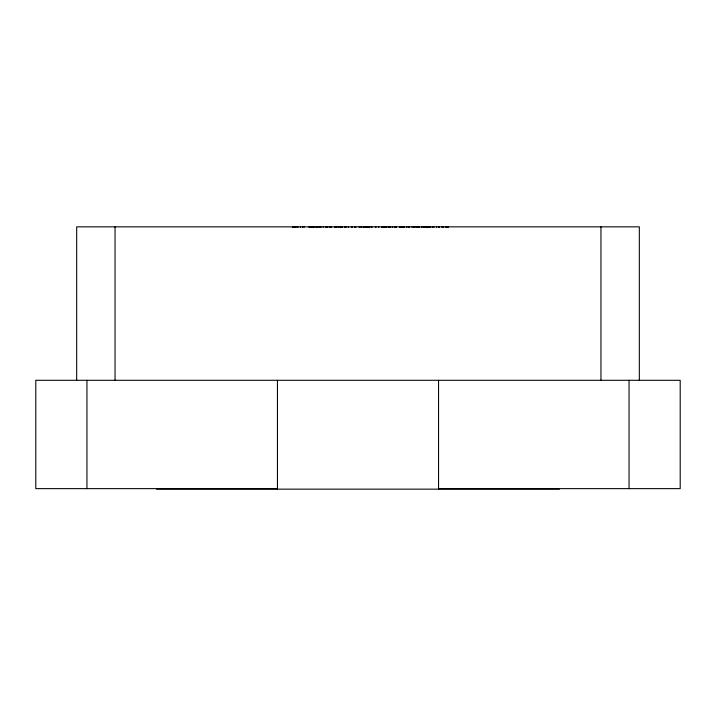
<?xml version="1.0" encoding="UTF-8"?>
<svg xmlns="http://www.w3.org/2000/svg" width="716" height="716" viewBox="0 0 716 716"><rect width="100%" height="100%" fill="white"/><g stroke="black" fill="none" stroke-linecap="round" stroke-linejoin="round"><path stroke-width="1.07" d="M277.45 488.634L35.8 488.634L35.8 380.294L680.2 380.294L680.2 488.634L438.55 488.634M639.325 380.294L639.325 226.847L76.684 226.847L76.684 380.294M629.051 380.294L629.051 488.634M600.957 226.847L600.957 380.294M559.375 488.634L559.375 489.153L156.625 489.153L156.625 488.634M448.153 226.847L448.153 227.366M447.572 226.847L447.572 227.366M447.035 226.847L447.035 227.366M446.238 226.847L446.238 227.366M445.692 226.847L445.692 227.366M443.553 226.847L443.553 227.366M443.115 226.847L443.115 227.366M442.005 226.847L442.005 227.366M439.373 226.847L439.373 227.366M438.55 380.294L438.55 489.153M438.478 226.847L438.478 227.366M436.653 226.847L436.653 227.366M433.923 226.847L433.923 227.366M432.258 226.847L432.258 227.366M430.45 226.847L430.45 227.366M430.182 226.847L430.182 227.366M430.021 226.847L430.021 227.366M429.815 226.847L429.815 227.366M429.296 226.847L429.296 227.366M429.117 226.847L429.117 227.366M427.944 226.847L427.944 227.366M427.622 226.847L427.631 227.366M427.103 226.847L427.103 227.366M425.993 226.847L425.993 227.366M425.188 226.847L425.179 227.366M424.731 226.847L424.731 227.366M424.543 226.847L424.543 227.366M423.586 226.847L423.586 227.366M422.064 226.847L422.064 227.366M421.5 226.847L421.5 227.366M419.486 226.847L419.504 227.366M419.352 226.847L419.352 227.366M418.404 226.847L418.404 227.366M417.133 226.847L417.079 227.366M415.933 226.847L415.933 227.366M414.009 226.847L414.009 227.366M413.875 226.847L413.848 227.366M412.076 226.847L412.076 227.366M409.149 226.847L409.149 227.366M408.809 226.847L408.809 227.366M408.38 226.847L408.496 227.366M406.84 226.847L406.84 227.366M406.473 226.847L406.473 227.366M404.307 226.847L404.307 227.366M403.001 226.847L403.001 227.366M402.652 226.847L402.652 227.366M402.106 226.847L402.106 227.366M401.327 226.847L401.327 227.366M400.226 226.847L400.226 227.366M399.573 226.847L399.573 227.366M396.431 226.847L396.431 227.366M396.199 226.847L396.199 227.366M395.984 226.847L395.984 227.366M394.597 226.847L394.597 227.366M392.672 226.847L392.672 227.366M392.547 226.847L392.547 227.366M390.73 226.847L390.73 227.366M389.522 226.847L389.522 227.366M388.886 226.847L388.886 227.366M388.448 226.847L388.448 227.366M386.837 226.847L386.837 227.366M386.04 226.847L386.04 227.366M385.817 226.847L385.817 227.366M385.199 226.847L385.199 227.366M385.047 226.847L384.984 227.366M383.534 226.847L383.534 227.366M383.23 226.847L383.23 227.366M383.132 226.847L383.132 227.366M381.816 226.847L381.816 227.366M378.791 226.847L378.71 227.366M375.936 226.847L375.936 227.366M375.363 226.847L375.363 227.366M371.962 226.847L371.962 227.366M371.192 226.847L371.192 227.366M369.581 226.847L369.581 227.366M369.447 226.847L369.447 227.366M367.496 226.847L367.496 227.366M367.165 226.847L367.192 227.366M365.965 226.847L365.965 227.366M365.527 226.847L365.527 227.366M365.088 226.847L365.088 227.366M364.131 226.847L364.131 227.366M363.182 226.847L363.182 227.366M361.544 226.847L361.544 227.366M361.464 226.847L361.464 227.366M359.951 226.847L359.951 227.366M359.629 226.847L359.674 227.366M359.217 226.847L359.217 227.366M355.834 226.847L355.834 227.366M355.073 226.847L355.073 227.366M354.903 226.847L354.903 227.366M352.335 226.847L352.335 227.366M351.359 226.847L351.359 227.366M348.54 226.847L348.54 227.366M348.271 226.847L348.271 227.366M345.971 226.847L345.971 227.366M345.604 226.847L345.604 227.366M344.584 226.847L344.584 227.366M342.32 226.847L342.32 227.366M341.917 226.847L341.917 227.366M341.031 226.847L341.031 227.366M340.879 226.847L340.879 227.366M340.476 226.847L340.476 227.366M338.972 226.847L338.972 227.366M338.659 226.847L338.659 227.366M337.988 226.847L337.988 227.366M336.252 226.847L336.252 227.366M336.019 226.847L336.019 227.366M334.667 226.847L334.667 227.366M331.562 226.847L331.562 227.366M330.962 226.847L330.962 227.366M330.443 226.847L330.443 227.366M329.861 226.847L329.861 227.366M327.794 226.847L327.794 227.366M326.675 226.847L326.675 227.366M325.959 226.847L325.995 227.366M325.467 226.847L325.467 227.366M323.158 226.847L323.158 227.366M320.938 226.847L320.938 227.366M320.025 226.847L320.025 227.366M319.819 226.847L319.819 227.366M319.434 226.847L319.434 227.366M317.94 226.847L317.94 227.366M317.573 226.847L317.573 227.366M317.197 226.847L317.197 227.366M317.072 226.847L317.072 227.366M316.669 226.847L316.669 227.366M316.23 226.847L316.23 227.366M314.763 226.847L314.763 227.366M313.438 226.847L313.438 227.366M313.259 226.847L313.259 227.366M313.152 226.847L313.152 227.366M312.409 226.847L312.409 227.366M311.388 226.847L311.29 227.366M310.646 226.847L310.646 227.366M310.44 226.847L310.44 227.366M310.243 226.847L310.243 227.366M309.401 226.847L309.401 227.366M309.097 226.847L309.097 227.366M304.049 226.847L304.049 227.366M302.617 226.847L302.617 227.366M302.421 226.847L302.421 227.366M300.505 226.847L300.505 227.366M297.954 226.847L297.954 227.366M297.346 226.847L297.346 227.366M297.033 226.847L297.033 227.366M295.386 226.847L295.386 227.366M294.706 226.847L294.706 227.366M293.936 226.847L293.936 227.366M293.757 226.847L293.757 227.366M292.978 226.847L292.978 227.366M292.737 226.847L292.737 227.366M277.45 380.294L277.45 489.153M115.043 226.847L115.043 380.294M86.949 380.294L86.949 488.634M369 227.366L369 226.847L368.937 227.366"/></g></svg>
